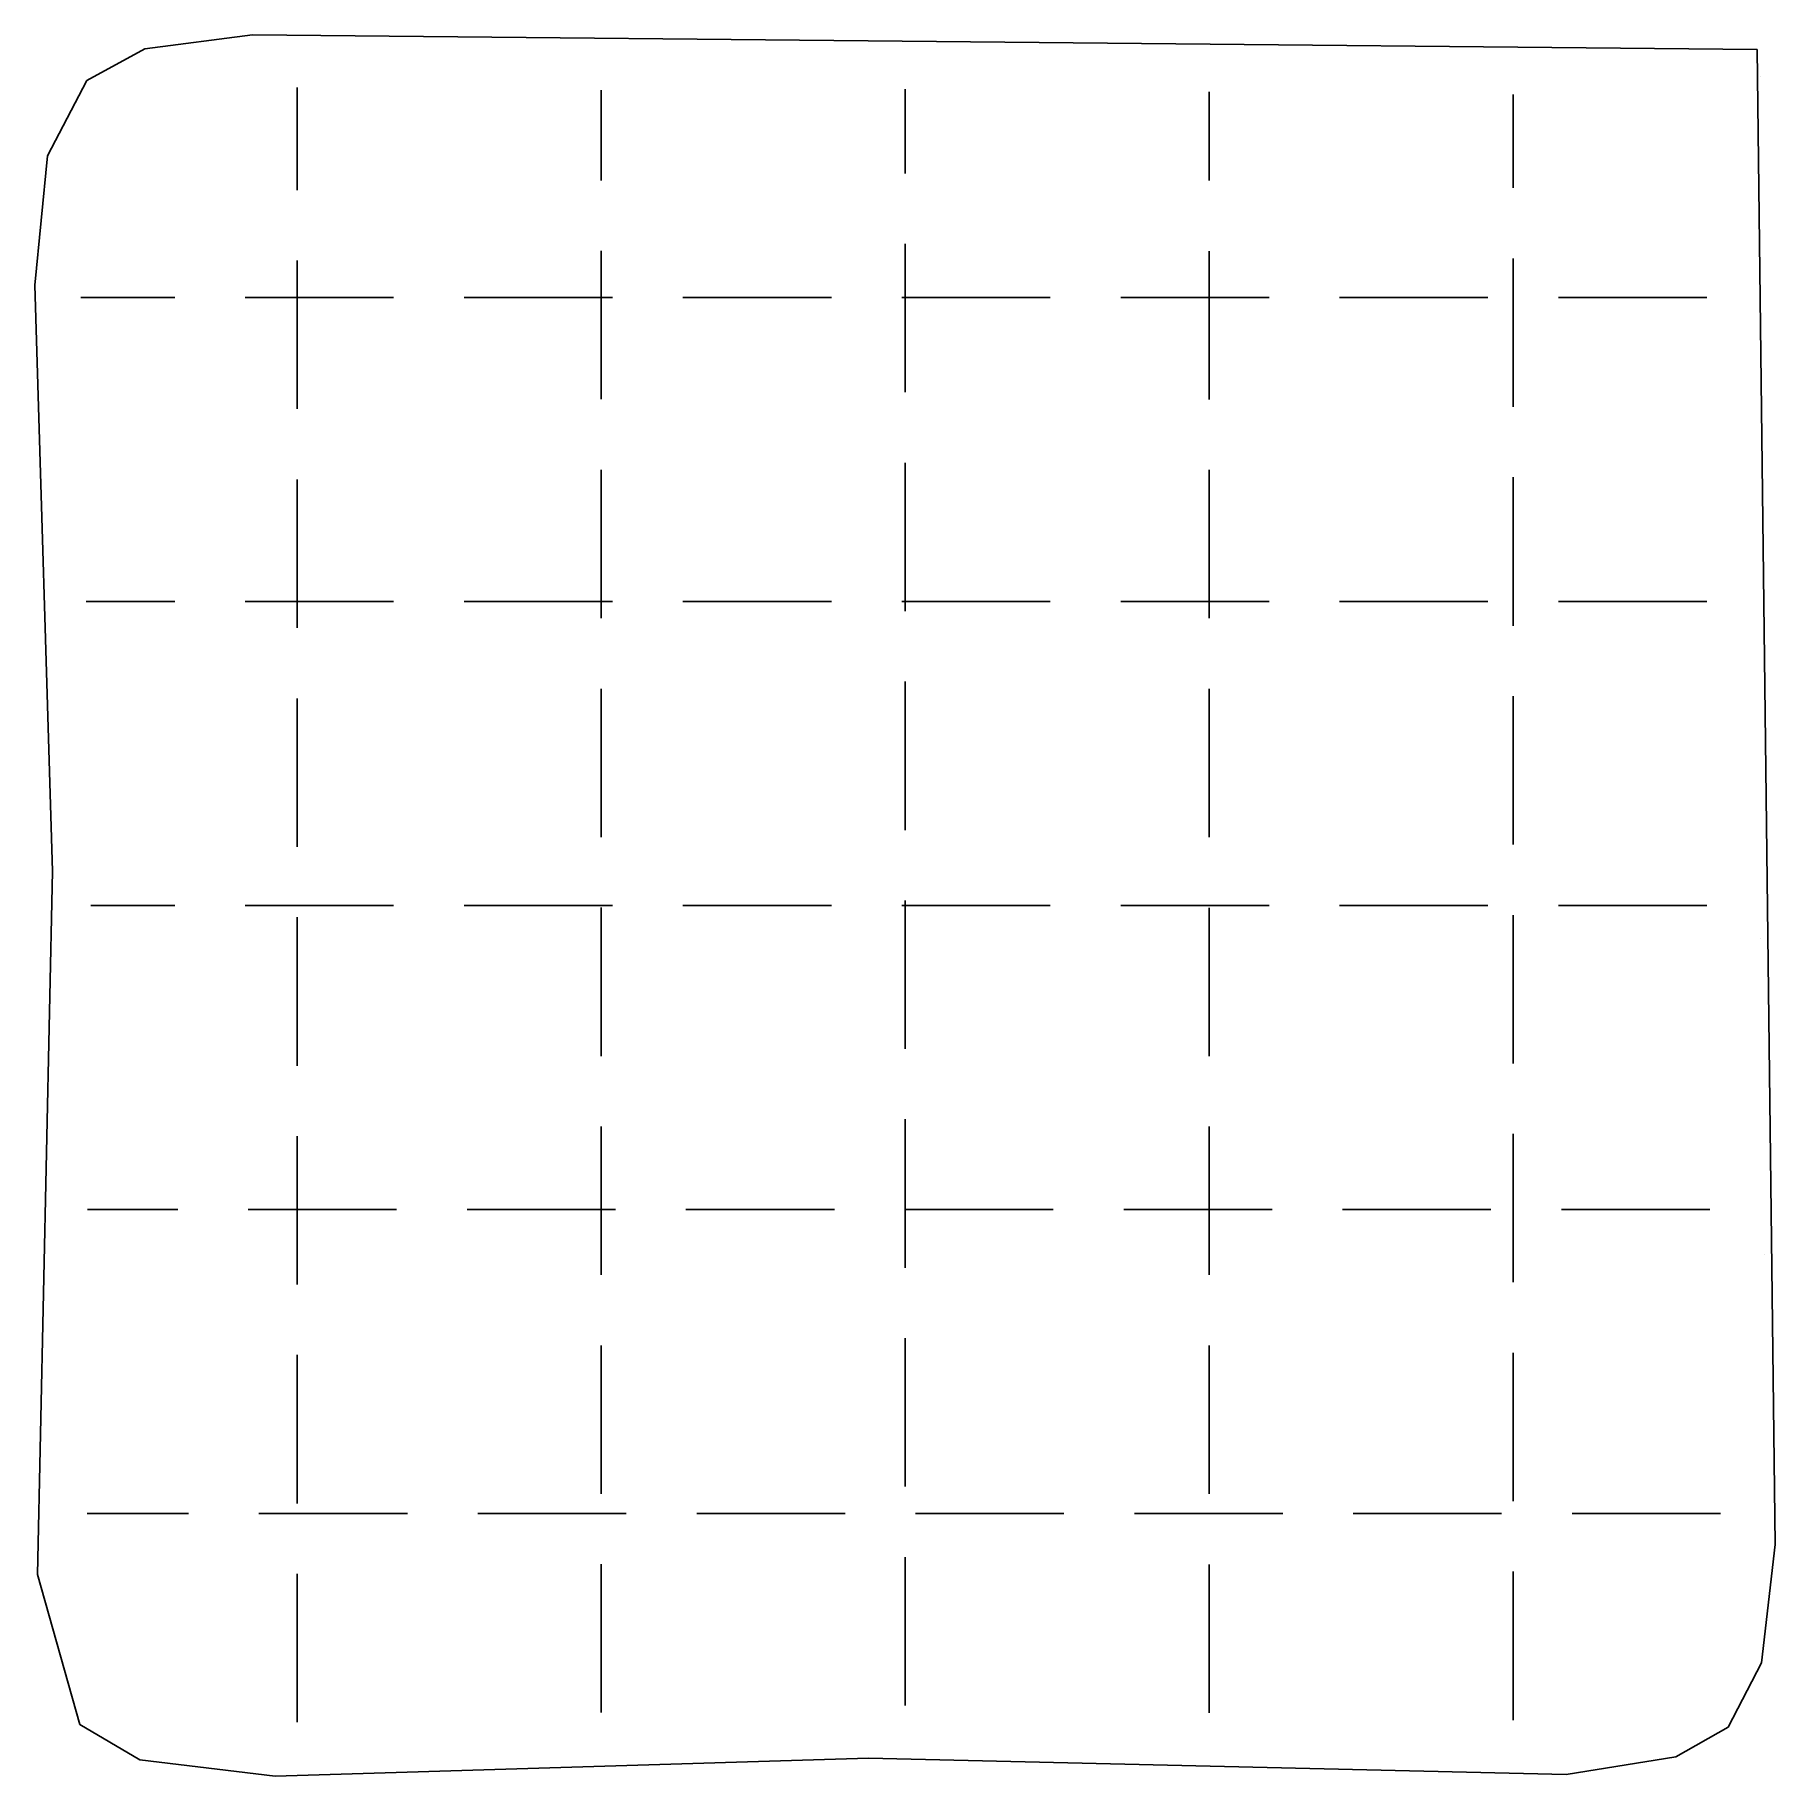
# Model space of a CAD drawing. Extents: x 0.4 to 14.7, y 0.4 to 14.8.
import ezdxf

# ---------------------------------------------------------------- set-up
doc = ezdxf.new("R2010")
doc.units = 0

msp = doc.modelspace()

# ---------------------------------------------------------------- linework, layer by layer
for p, q in [((2.225372, 14.753598), (1.339146, 14.637445)), ((2.225372, 14.753598), (1.339146, 14.637445)), ((14.600172, 14.631907), (2.225372, 14.753598)), ((14.600172, 14.631907), (2.225372, 14.753598)), ((1.339146, 14.637445), (0.862917, 14.376899)), ((1.339146, 14.637445), (0.862917, 14.376899)), ((14.748237, 2.339497), (14.600172, 14.631907)), ((14.748237, 2.339497), (14.600172, 14.631907)), ((0.862917, 14.376899), (0.539781, 13.757998)), ((0.862917, 14.376899), (0.539781, 13.757998)), ((2.592849, 14.320022), (2.592849, 14.32065)), ((14.626218, 14.406954), (14.626218, 14.406954)), ((2.592849, 13.797283), (2.592849, 14.320022)), ((5.092849, 13.992217), (5.092849, 14.2994)), ((7.592849, 13.963889), (7.592849, 14.307012)), ((10.092849, 13.984796), (10.092849, 14.2846)), ((12.592849, 14.002119), (12.592849, 14.263)), ((5.092849, 13.555159), (5.092849, 13.992217)), ((7.592849, 13.614373), (7.592849, 13.963889)), ((10.092849, 13.55458), (10.092849, 13.984796)), ((12.592849, 13.494367), (12.592849, 14.002119)), ((0.539781, 13.757998), (0.435402, 12.693572)), ((0.539781, 13.757998), (0.435402, 12.693572)), ((2.592849, 13.476645), (2.592849, 13.797283)), ((7.592849, 12.715), (7.592849, 13.035)), ((2.592849, 12.529557), (2.592849, 12.897)), ((5.092849, 12.656), (5.092849, 12.976)), ((10.092849, 12.655), (10.092849, 12.975)), ((12.592849, 12.595), (12.592849, 12.915)), ((0.435402, 12.693572), (0.581666, 7.876425)), ((0.435402, 12.693572), (0.581666, 7.876425)), ((5.092849, 11.756), (5.092849, 12.656)), ((7.592849, 11.8146), (7.592849, 12.715)), ((10.092849, 11.755), (10.092849, 12.655)), ((0.8132, 12.592238), (1.586, 12.592238)), ((0.8132, 12.592238), (1.586, 12.592238)), ((2.166, 12.592238), (2.486, 12.592238)), ((2.486, 12.592238), (3.386, 12.592238)), ((2.592849, 11.676806), (2.592849, 12.529557)), ((3.96581, 12.592238), (4.467431, 12.592238)), ((4.467431, 12.592238), (5.186, 12.592238)), ((5.765806, 12.592238), (5.893647, 12.592238)), ((5.893647, 12.592238), (6.986, 12.592238)), ((7.565354, 12.592238), (7.565557, 12.592238)), ((7.565557, 12.592238), (7.716742, 12.592238)), ((7.716742, 12.592238), (8.6556, 12.592238)), ((8.6556, 12.592238), (8.786, 12.592238)), ((9.366, 12.592238), (9.686, 12.592238)), ((9.686, 12.592238), (10.586, 12.592238)), ((11.165292, 12.592238), (11.547974, 12.592238)), ((11.547974, 12.592238), (12.386, 12.592238)), ((12.592849, 11.695), (12.592849, 12.595)), ((12.965516, 12.592238), (12.994758, 12.592238)), ((12.994758, 12.592238), (13.8956, 12.592238)), ((13.8956, 12.592238), (14.186, 12.592238)), ((14.626192, 12.055437), (14.626192, 12.055437)), ((5.092849, 10.884982), (5.092849, 11.175968)), ((7.592849, 11.008513), (7.592849, 11.235036)), ((10.092849, 10.571951), (10.092849, 11.17509)), ((2.592849, 10.838693), (2.592849, 11.096932)), ((12.592849, 9.959306), (12.592849, 11.115)), ((5.092849, 9.956), (5.092849, 10.884982)), ((7.592849, 10.014562), (7.592849, 11.008513)), ((2.592849, 9.877), (2.592849, 10.838693)), ((10.092849, 10.570224), (10.092849, 10.571951)), ((10.092849, 9.955), (10.092849, 10.570224)), ((0.8588, 10.092238), (1.586, 10.092238)), ((0.8588, 10.092238), (1.586, 10.092238)), ((2.166, 10.092238), (2.486, 10.092238)), ((2.486, 10.092238), (3.386, 10.092238)), ((3.96581, 10.092238), (4.467431, 10.092238)), ((4.467431, 10.092238), (5.186, 10.092238)), ((5.765806, 10.092238), (5.893647, 10.092238)), ((5.893647, 10.092238), (6.986, 10.092238)), ((7.565354, 10.092238), (7.565557, 10.092238)), ((7.565557, 10.092238), (7.716742, 10.092238)), ((7.716742, 10.092238), (8.6556, 10.092238)), ((8.6556, 10.092238), (8.786, 10.092238)), ((9.366, 10.092238), (9.686, 10.092238)), ((9.686, 10.092238), (10.586, 10.092238)), ((11.165292, 10.092238), (11.547974, 10.092238)), ((11.547974, 10.092238), (12.386, 10.092238)), ((12.965516, 10.092238), (12.994758, 10.092238)), ((12.994758, 10.092238), (13.8956, 10.092238)), ((13.8956, 10.092238), (14.186, 10.092238)), ((7.592849, 10.014), (7.592849, 10.014562)), ((12.592849, 9.944855), (12.592849, 9.959306)), ((12.592849, 9.89413), (12.592849, 9.944855)), ((5.092849, 8.999151), (5.092849, 9.376)), ((7.592849, 9.025287), (7.592849, 9.435)), ((10.092849, 8.998716), (10.092849, 9.375)), ((12.592849, 9.0957), (12.592849, 9.315)), ((2.592849, 8.604026), (2.592849, 9.296796)), ((7.592849, 8.21415), (7.592849, 9.025287)), ((12.592849, 8.094875), (12.592849, 9.0957)), ((5.092849, 8.155606), (5.092849, 8.999151)), ((10.092849, 8.154454), (10.092849, 8.998716)), ((2.592849, 8.076918), (2.592849, 8.604026)), ((0.581666, 7.876425), (0.456113, 2.092824)), ((0.581666, 7.876425), (0.456113, 2.092824)), ((0.895142, 7.592238), (1.340701, 7.592238)), ((0.895142, 7.592238), (1.340701, 7.592238)), ((1.340701, 7.592238), (1.586, 7.592238)), ((2.166, 7.592238), (2.486, 7.592238)), ((2.486, 7.592238), (3.386, 7.592238)), ((3.96581, 7.592238), (4.467431, 7.592238)), ((4.467431, 7.592238), (5.186, 7.592238)), ((5.765806, 7.592238), (5.893647, 7.592238)), ((5.893647, 7.592238), (6.986, 7.592238)), ((7.565354, 7.592238), (7.565557, 7.592238)), ((7.565557, 7.592238), (7.716742, 7.592238)), ((7.592849, 6.926236), (7.592849, 7.635)), ((7.716742, 7.592238), (8.6556, 7.592238)), ((8.6556, 7.592238), (8.786, 7.592238)), ((9.366, 7.592238), (9.686, 7.592238)), ((9.686, 7.592238), (10.586, 7.592238)), ((11.165281, 7.592238), (11.547974, 7.592238)), ((11.547974, 7.592238), (12.386, 7.592238)), ((12.965516, 7.592238), (12.994758, 7.592238)), ((12.994758, 7.592238), (13.8956, 7.592238)), ((13.8956, 7.592238), (14.186, 7.592238)), ((2.592849, 6.454621), (2.592849, 7.497)), ((5.092849, 6.469811), (5.092849, 7.576)), ((10.092849, 6.468811), (10.092849, 7.575)), ((12.592849, 6.615), (12.592849, 7.515)), ((14.626139, 7.325454), (14.626139, 7.325454)), ((7.592849, 6.771571), (7.592849, 6.926236)), ((7.592849, 6.766969), (7.592849, 6.771571)), ((7.592849, 6.414197), (7.592849, 6.766969)), ((12.592849, 6.295), (12.592849, 6.615)), ((2.592849, 6.276207), (2.592849, 6.454621)), ((5.092849, 6.355492), (5.092849, 6.469811)), ((10.092849, 6.4621), (10.092849, 6.468811)), ((10.092849, 6.354211), (10.092849, 6.4621)), ((0.530122, 5.750194), (0.530122, 5.750194)), ((5.092849, 4.876), (5.092849, 5.776)), ((7.592849, 4.935), (7.592849, 5.835)), ((10.092849, 4.875), (10.092849, 5.775)), ((2.592849, 5.377), (2.592849, 5.697)), ((12.592849, 4.815), (12.592849, 5.715)), ((2.592849, 4.477), (2.592849, 5.377)), ((0.867268, 5.092238), (1.35039, 5.092238)), ((0.867268, 5.092238), (1.35039, 5.092238)), ((1.35039, 5.092238), (1.611, 5.092238)), ((2.191, 5.092238), (2.511, 5.092238)), ((2.511, 5.092238), (3.411, 5.092238)), ((3.990593, 5.092238), (4.551626, 5.092238)), ((4.551626, 5.092238), (5.211, 5.092238)), ((5.790387, 5.092238), (6.55419, 5.092238)), ((6.55419, 5.092238), (7.011, 5.092238)), ((7.590573, 5.092238), (7.720379, 5.092238)), ((7.720379, 5.092238), (8.6706, 5.092238)), ((8.6706, 5.092238), (8.811, 5.092238)), ((9.391, 5.092238), (10.291, 5.092238)), ((10.291, 5.092238), (10.611, 5.092238)), ((11.190914, 5.092238), (11.403361, 5.092238)), ((11.403361, 5.092238), (11.532467, 5.092238)), ((11.532467, 5.092238), (12.411, 5.092238)), ((12.991, 5.092238), (13.311, 5.092238)), ((13.311, 5.092238), (14.211, 5.092238)), ((5.092849, 4.556), (5.092849, 4.876)), ((7.592849, 4.6146), (7.592849, 4.935)), ((10.092849, 4.555), (10.092849, 4.875)), ((12.592849, 4.495), (12.592849, 4.815)), ((14.664159, 4.725105), (14.664159, 4.725105)), ((7.592849, 4.034381), (7.592849, 4.035109)), ((7.592849, 3.543316), (7.592849, 4.034381)), ((2.592849, 3.361155), (2.592849, 3.896969)), ((5.092849, 3.68352), (5.092849, 3.976)), ((10.092849, 3.669428), (10.092849, 3.975093)), ((12.592849, 2.888333), (12.592849, 3.915)), ((5.092849, 2.75527), (5.092849, 3.68352)), ((10.092849, 2.755), (10.092849, 3.669428)), ((7.592849, 2.814242), (7.592849, 3.543316)), ((2.592849, 2.676739), (2.592849, 3.361155)), ((12.592849, 2.694382), (12.592849, 2.888333)), ((0.865047, 2.592238), (0.902484, 2.592238)), ((0.865047, 2.592238), (0.902484, 2.592238)), ((0.902484, 2.592238), (1.383201, 2.592238)), ((1.383201, 2.592238), (1.699, 2.592238)), ((2.279, 2.592238), (2.599, 2.592238)), ((2.599, 2.592238), (3.499, 2.592238)), ((4.078625, 2.592238), (4.803341, 2.592238)), ((4.803341, 2.592238), (5.299, 2.592238)), ((5.878972, 2.592238), (6.577852, 2.592238)), ((6.577852, 2.592238), (7.099, 2.592238)), ((7.679, 2.592238), (7.999, 2.592238)), ((7.999, 2.592238), (8.899, 2.592238)), ((9.479, 2.592238), (10.379, 2.592238)), ((10.379, 2.592238), (10.699, 2.592238)), ((11.278539, 2.592238), (11.578924, 2.592238)), ((11.578924, 2.592238), (12.498521, 2.592238)), ((13.078775, 2.592238), (13.206647, 2.592238)), ((13.206647, 2.592238), (14.299, 2.592238)), ((14.635442, 1.366593), (14.748237, 2.339497)), ((14.635442, 1.366593), (14.748237, 2.339497)), ((5.092849, 1.588832), (5.092849, 2.176)), ((7.592849, 1.915), (7.592849, 2.235)), ((10.092849, 1.588882), (10.092849, 2.175)), ((0.456113, 2.092824), (0.806799, 0.85731)), ((0.456113, 2.092824), (0.806799, 0.85731)), ((2.592849, 1.576733), (2.592849, 2.097)), ((12.592849, 1.580373), (12.592849, 2.115)), ((7.592849, 1.0146), (7.592849, 1.915)), ((7.592849, 1.0146), (7.592849, 1.915)), ((2.592849, 0.876733), (2.592849, 1.576733)), ((2.592849, 0.876733), (2.592849, 1.576733)), ((5.092849, 0.955884), (5.092849, 1.588832)), ((5.092849, 0.955884), (5.092849, 1.588832)), ((10.092849, 0.954683), (10.092849, 1.588882)), ((10.092849, 0.954683), (10.092849, 1.588882)), ((12.592849, 0.894484), (12.592849, 1.580373)), ((12.592849, 0.894484), (12.592849, 1.580373)), ((14.361556, 0.837278), (14.635442, 1.366593)), ((14.361556, 0.837278), (14.635442, 1.366593)), ((0.806799, 0.85731), (1.299858, 0.567222)), ((0.806799, 0.85731), (1.299858, 0.567222)), ((13.931298, 0.592355), (14.361556, 0.837278)), ((13.931298, 0.592355), (14.361556, 0.837278)), ((2.412777, 0.433183), (7.29045, 0.581849)), ((2.412777, 0.433183), (7.29045, 0.581849)), ((7.29045, 0.581849), (13.028675, 0.446123)), ((7.29045, 0.581849), (13.028675, 0.446123)), ((13.028675, 0.446123), (13.931298, 0.592355)), ((13.028675, 0.446123), (13.931298, 0.592355)), ((1.299858, 0.567222), (2.412777, 0.433183)), ((1.299858, 0.567222), (2.412777, 0.433183)), ((2.412777, 0.433183), (2.412777, 0.433183)), ((2.412777, 0.433183), (2.412777, 0.433183))]:
    msp.add_line(p, q)

doc.saveas('drawing.dxf')
